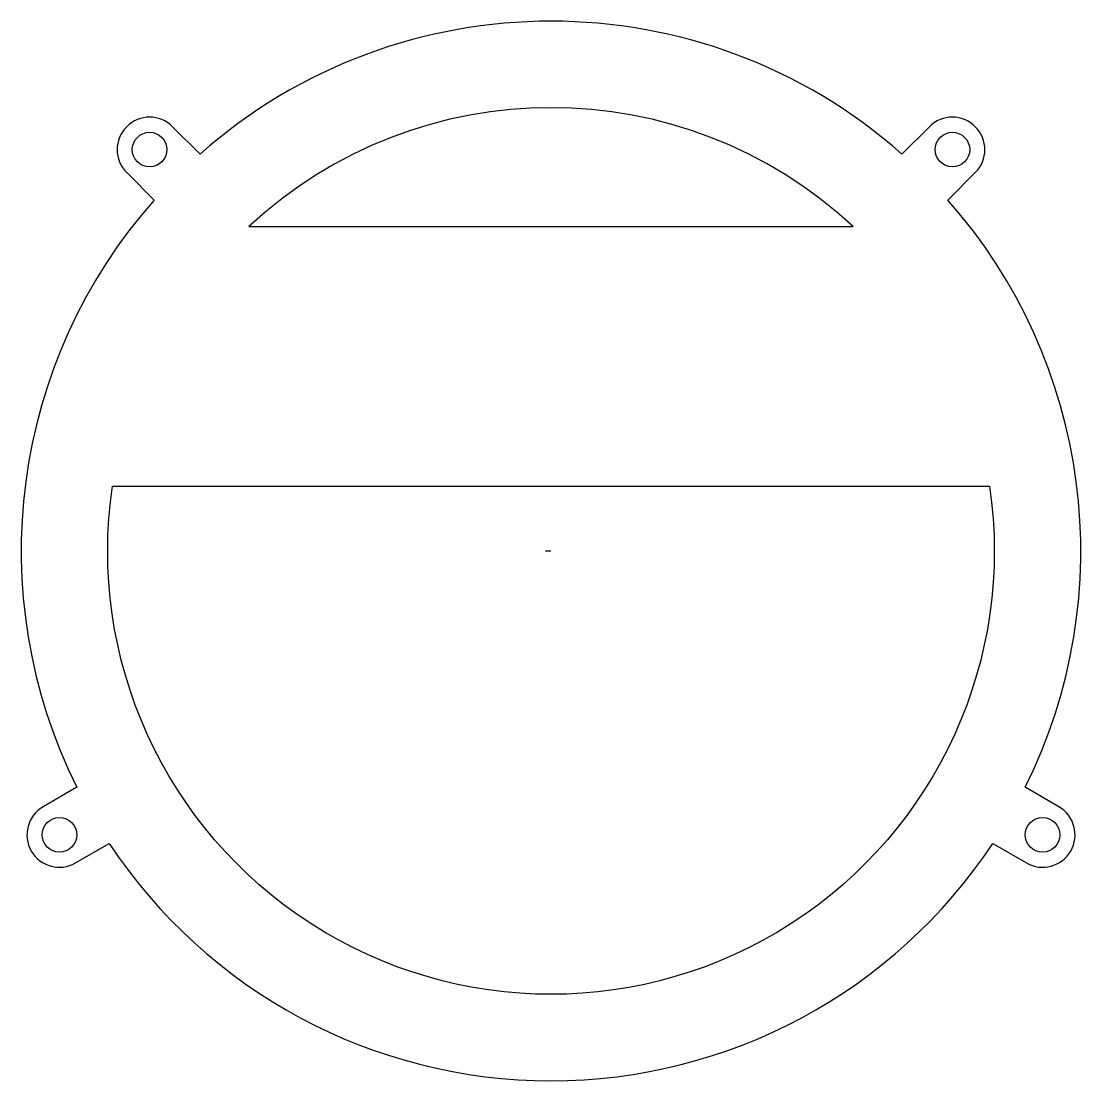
# Model space of a CAD drawing. Header units: millimetres. Extents: x -49 to 49, y -49 to 49.
import ezdxf

# ---------------------------------------------------------------- set-up
doc = ezdxf.new("R2010")
doc.units = ezdxf.units.MM
doc.layers.get('0').update_dxf_attribs({"linetype": 'CONTINUOUS'})

msp = doc.modelspace()

# ---------------------------------------------------------------- linework, layer by layer
msp.add_line((0, 0), (-0.5, 0))
for points in [[(35.002, 39.244), (32.462, 36.705, 0.378765), (-32.462, 36.705), (-35.002, 39.244, 0.999993), (-39.244, 35.002), (-36.705, 32.462, 0.305634), (-43.856, -21.856), (-46.966, -23.652, 0.999997), (-43.966, -28.848), (-40.856, -27.052, 0.537205), (40.856, -27.052), (43.966, -28.848, 0.999993), (46.966, -23.652), (43.856, -21.856, 0.305634), (36.705, 32.462), (39.244, 35.002, 0.999993)], [(27.946, 30, 0.393611), (-27.946, 30)], [(-40.559, 6), (40.559, 6, -1.158817)]]:
    msp.add_lwpolyline(points, format="xyb", close=True)
for centre in [(-37.123, 37.123), (37.123, 37.123), (-45.466, -26.25), (45.466, -26.25)]:
    msp.add_circle(centre, 1.6)

doc.saveas('drawing.dxf')
